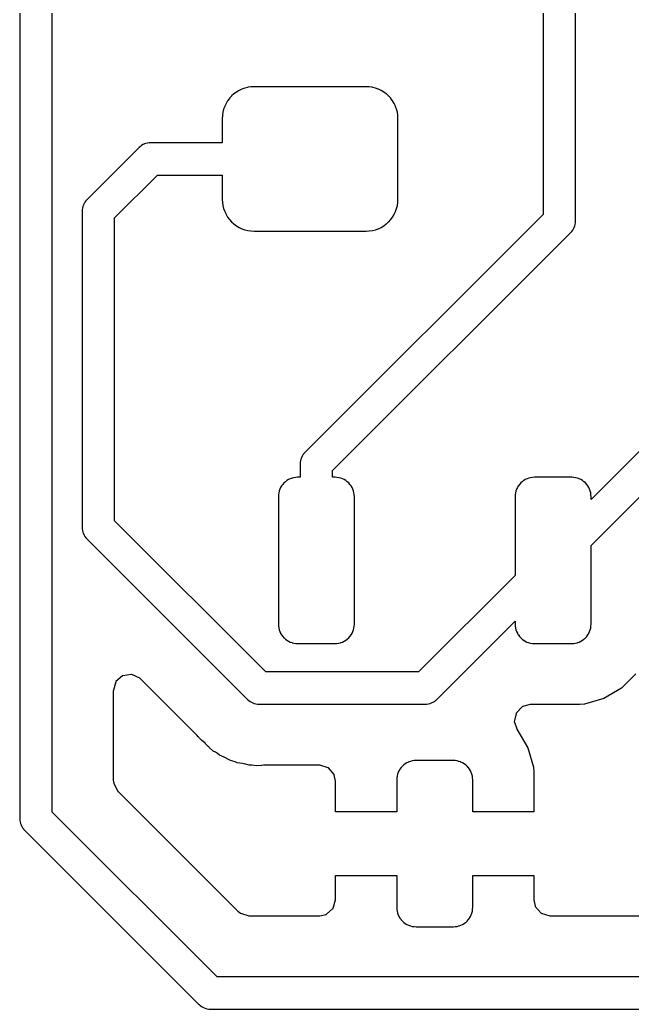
# Model space of a CAD drawing. Header units: metres. Extents: x 50 to 70, y -65 to -50.
# Drawn here: x 50.17 to 55.08, y -64.83 to -56.88 of the extents above; entities that cross this region are included whole.
import ezdxf

# ---------------------------------------------------------------- set-up
doc = ezdxf.new("R2010")
doc.units = ezdxf.units.M

msp = doc.modelspace()

# ---------------------------------------------------------------- linework, layer by layer
for points in [[(50.1699, -52.2), (50.1699, -63.3), (50.1699, -63.3001), (50.1699, -63.3002), (50.1705, -63.3125), (50.1706, -63.3126), (50.1706, -63.3127), (50.1706, -63.3129), (50.1706, -63.313), (50.1724, -63.3251), (50.1724, -63.3253), (50.1724, -63.3254), (50.1725, -63.3255), (50.1725, -63.3256), (50.1755, -63.3375), (50.1755, -63.3376), (50.1755, -63.3378), (50.1756, -63.3379), (50.1756, -63.338), (50.1797, -63.3495), (50.1798, -63.3497), (50.1798, -63.3498), (50.1799, -63.3499), (50.1799, -63.35), (50.1852, -63.3611), (50.1852, -63.3612), (50.1853, -63.3613), (50.1854, -63.3614), (50.1854, -63.3615), (50.1917, -63.3721), (50.1918, -63.3722), (50.1919, -63.3723), (50.1919, -63.3724), (50.192, -63.3725), (50.1993, -63.3823), (50.1994, -63.3824), (50.1995, -63.3825), (50.1995, -63.3826), (50.1996, -63.3827), (50.2079, -63.3918), (50.2079, -63.3919), (50.208, -63.392), (51.608, -64.792), (51.6081, -64.7921), (51.6082, -64.7921), (51.6173, -64.8004), (51.6174, -64.8005), (51.6175, -64.8005), (51.6176, -64.8006), (51.6177, -64.8007), (51.6275, -64.808), (51.6276, -64.8081), (51.6277, -64.8081), (51.6278, -64.8082), (51.6279, -64.8083), (51.6385, -64.8146), (51.6386, -64.8146), (51.6387, -64.8147), (51.6388, -64.8148), (51.6389, -64.8148), (51.65, -64.8201), (51.6501, -64.8201), (51.6502, -64.8202), (51.6503, -64.8202), (51.6505, -64.8203), (51.662, -64.8244), (51.6621, -64.8244), (51.6622, -64.8245), (51.6624, -64.8245), (51.6625, -64.8245), (51.6744, -64.8275), (51.6745, -64.8275), (51.6746, -64.8276), (51.6747, -64.8276), (51.6749, -64.8276), (51.687, -64.8294), (51.6871, -64.8294), (51.6873, -64.8294), (51.6874, -64.8294), (51.6875, -64.8295), (51.6998, -64.8301), (51.6999, -64.8301), (51.7, -64.8301), (56.1, -64.8301)], [(56.0461, -64.5699), (51.7539, -64.5699), (50.4301, -63.2461), (50.4301, -52.2539)], [(54.3699, -56.75), (54.3699, -58.4461), (52.458, -60.358), (52.4579, -60.3581), (52.4579, -60.3582), (52.4496, -60.3673), (52.4495, -60.3674), (52.4495, -60.3675), (52.4494, -60.3676), (52.4493, -60.3677), (52.442, -60.3775), (52.4419, -60.3776), (52.4419, -60.3777), (52.4418, -60.3778), (52.4417, -60.3779), (52.4354, -60.3885), (52.4354, -60.3886), (52.4353, -60.3887), (52.4352, -60.3888), (52.4352, -60.3889), (52.4299, -60.4), (52.4299, -60.4001), (52.4298, -60.4002), (52.4298, -60.4003), (52.4297, -60.4005), (52.4256, -60.412), (52.4256, -60.4121), (52.4255, -60.4122), (52.4255, -60.4124), (52.4255, -60.4125), (52.4225, -60.4244), (52.4225, -60.4245), (52.4224, -60.4246), (52.4224, -60.4247), (52.4224, -60.4249), (52.4206, -60.437), (52.4206, -60.4371), (52.4206, -60.4373), (52.4206, -60.4374), (52.4205, -60.4375), (52.4199, -60.4498), (52.4199, -60.4499), (52.4199, -60.45), (52.4199, -60.5575), (52.4, -60.5575), (52.3999, -60.5575), (52.3998, -60.5575), (52.3851, -60.5582), (52.3849, -60.5582), (52.3848, -60.5582), (52.3847, -60.5583), (52.3846, -60.5583), (52.37, -60.5604), (52.3699, -60.5605), (52.3698, -60.5605), (52.3696, -60.5605), (52.3695, -60.5605), (52.3552, -60.5641), (52.3551, -60.5641), (52.355, -60.5642), (52.3549, -60.5642), (52.3548, -60.5643), (52.3409, -60.5692), (52.3408, -60.5693), (52.3407, -60.5693), (52.3406, -60.5693), (52.3405, -60.5694), (52.3272, -60.5757), (52.327, -60.5757), (52.3269, -60.5758), (52.3268, -60.5759), (52.3267, -60.5759), (52.3141, -60.5835), (52.314, -60.5836), (52.3139, -60.5836), (52.3138, -60.5837), (52.3137, -60.5838), (52.3019, -60.5925), (52.3018, -60.5926), (52.3017, -60.5927), (52.3016, -60.5928), (52.3015, -60.5928), (52.2906, -60.6027), (52.2905, -60.6028), (52.2904, -60.6029), (52.2903, -60.603), (52.2902, -60.6031), (52.2803, -60.614), (52.2803, -60.6141), (52.2802, -60.6142), (52.2801, -60.6143), (52.28, -60.6144), (52.2713, -60.6262), (52.2712, -60.6263), (52.2711, -60.6264), (52.2711, -60.6265), (52.271, -60.6266), (52.2634, -60.6392), (52.2634, -60.6393), (52.2633, -60.6394), (52.2632, -60.6395), (52.2632, -60.6397), (52.2569, -60.653), (52.2568, -60.6531), (52.2568, -60.6532), (52.2568, -60.6533), (52.2567, -60.6534), (52.2518, -60.6673), (52.2517, -60.6674), (52.2517, -60.6675), (52.2516, -60.6676), (52.2516, -60.6677), (52.248, -60.682), (52.248, -60.6821), (52.248, -60.6823), (52.248, -60.6824), (52.2479, -60.6825), (52.2458, -60.6971), (52.2458, -60.6972), (52.2457, -60.6973), (52.2457, -60.6974), (52.2457, -60.6976), (52.245, -60.7123), (52.245, -60.7124), (52.245, -60.7125), (52.245, -61.7375), (52.245, -61.7376), (52.245, -61.7377), (52.2457, -61.7524), (52.2457, -61.7526), (52.2457, -61.7527), (52.2458, -61.7528), (52.2458, -61.7529), (52.2479, -61.7675), (52.248, -61.7676), (52.248, -61.7677), (52.248, -61.7679), (52.248, -61.768), (52.2516, -61.7823), (52.2516, -61.7824), (52.2517, -61.7825), (52.2517, -61.7826), (52.2518, -61.7827), (52.2567, -61.7966), (52.2568, -61.7967), (52.2568, -61.7968), (52.2568, -61.7969), (52.2569, -61.797), (52.2632, -61.8103), (52.2632, -61.8105), (52.2633, -61.8106), (52.2634, -61.8107), (52.2634, -61.8108), (52.271, -61.8234), (52.2711, -61.8235), (52.2711, -61.8236), (52.2712, -61.8237), (52.2713, -61.8238), (52.28, -61.8356), (52.2801, -61.8357), (52.2802, -61.8358), (52.2803, -61.8359), (52.2803, -61.836), (52.2902, -61.8469), (52.2903, -61.847), (52.2904, -61.8471), (52.2905, -61.8472), (52.2906, -61.8473), (52.3015, -61.8572), (52.3016, -61.8572), (52.3017, -61.8573), (52.3018, -61.8574), (52.3019, -61.8575), (52.3137, -61.8662), (52.3138, -61.8663), (52.3139, -61.8664), (52.314, -61.8664), (52.3141, -61.8665), (52.3267, -61.8741), (52.3268, -61.8741), (52.3269, -61.8742), (52.327, -61.8743), (52.3272, -61.8743), (52.3405, -61.8806), (52.3406, -61.8807), (52.3407, -61.8807), (52.3408, -61.8807), (52.3409, -61.8808), (52.3548, -61.8857), (52.3549, -61.8858)], [(52.3549, -61.8858), (52.355, -61.8858), (52.3551, -61.8859), (52.3552, -61.8859), (52.3695, -61.8895), (52.3696, -61.8895), (52.3698, -61.8895), (52.3699, -61.8895), (52.37, -61.8896), (52.3846, -61.8917), (52.3847, -61.8917), (52.3848, -61.8918), (52.3849, -61.8918), (52.3851, -61.8918), (52.3998, -61.8925), (52.3999, -61.8925), (52.4, -61.8925), (52.7, -61.8925), (52.7001, -61.8925), (52.7002, -61.8925), (52.7149, -61.8918), (52.7151, -61.8918), (52.7152, -61.8918), (52.7153, -61.8917), (52.7154, -61.8917), (52.73, -61.8896), (52.7301, -61.8895), (52.7302, -61.8895), (52.7304, -61.8895), (52.7305, -61.8895), (52.7448, -61.8859), (52.7449, -61.8859), (52.745, -61.8858), (52.7451, -61.8858), (52.7452, -61.8857), (52.7591, -61.8808), (52.7592, -61.8807), (52.7593, -61.8807), (52.7594, -61.8807), (52.7595, -61.8806), (52.7728, -61.8743), (52.773, -61.8743), (52.7731, -61.8742), (52.7732, -61.8741), (52.7733, -61.8741), (52.7859, -61.8665), (52.786, -61.8664), (52.7861, -61.8664), (52.7862, -61.8663), (52.7863, -61.8662), (52.7981, -61.8575), (52.7982, -61.8574), (52.7983, -61.8573), (52.7984, -61.8572), (52.7985, -61.8572), (52.8094, -61.8473), (52.8095, -61.8472), (52.8096, -61.8471), (52.8097, -61.847), (52.8098, -61.8469), (52.8197, -61.836), (52.8197, -61.8359), (52.8198, -61.8358), (52.8199, -61.8357), (52.82, -61.8356), (52.8287, -61.8238), (52.8288, -61.8237), (52.8289, -61.8236), (52.8289, -61.8235), (52.829, -61.8234), (52.8366, -61.8108), (52.8366, -61.8107), (52.8367, -61.8106), (52.8368, -61.8105), (52.8368, -61.8103), (52.8431, -61.797), (52.8432, -61.7969), (52.8432, -61.7968), (52.8432, -61.7967), (52.8433, -61.7966), (52.8482, -61.7827), (52.8483, -61.7826), (52.8483, -61.7825), (52.8484, -61.7824), (52.8484, -61.7823), (52.852, -61.768), (52.852, -61.7679), (52.852, -61.7677), (52.852, -61.7676), (52.8521, -61.7675), (52.8542, -61.7529), (52.8542, -61.7528), (52.8543, -61.7527), (52.8543, -61.7526), (52.8543, -61.7524), (52.855, -61.7377), (52.855, -61.7376), (52.855, -61.7375), (52.855, -60.7125), (52.855, -60.7124), (52.855, -60.7123), (52.8543, -60.6976), (52.8543, -60.6974), (52.8543, -60.6973), (52.8542, -60.6972), (52.8542, -60.6971), (52.8521, -60.6825), (52.852, -60.6824), (52.852, -60.6823), (52.852, -60.6821), (52.852, -60.682), (52.8484, -60.6677), (52.8484, -60.6676), (52.8483, -60.6675), (52.8483, -60.6674), (52.8482, -60.6673), (52.8433, -60.6534), (52.8432, -60.6533), (52.8432, -60.6532), (52.8432, -60.6531), (52.8431, -60.653), (52.8368, -60.6397), (52.8368, -60.6395), (52.8367, -60.6394), (52.8366, -60.6393), (52.8366, -60.6392), (52.829, -60.6266), (52.8289, -60.6265), (52.8289, -60.6264), (52.8288, -60.6263), (52.8287, -60.6262), (52.82, -60.6144), (52.8199, -60.6143), (52.8198, -60.6142), (52.8197, -60.6141), (52.8197, -60.614), (52.8098, -60.6031), (52.8097, -60.603), (52.8096, -60.6029), (52.8095, -60.6028), (52.8094, -60.6027), (52.7985, -60.5928), (52.7984, -60.5928), (52.7983, -60.5927), (52.7982, -60.5926), (52.7981, -60.5925), (52.7863, -60.5838), (52.7862, -60.5837), (52.7861, -60.5836), (52.786, -60.5836), (52.7859, -60.5835), (52.7733, -60.5759), (52.7732, -60.5759), (52.7731, -60.5758), (52.773, -60.5757), (52.7728, -60.5757), (52.7595, -60.5694), (52.7594, -60.5693), (52.7593, -60.5693), (52.7592, -60.5693), (52.7591, -60.5692), (52.7452, -60.5643), (52.7451, -60.5642), (52.745, -60.5642), (52.7449, -60.5641), (52.7448, -60.5641), (52.7305, -60.5605), (52.7304, -60.5605), (52.7302, -60.5605), (52.7301, -60.5605), (52.73, -60.5604), (52.7154, -60.5583), (52.7153, -60.5583), (52.7152, -60.5582), (52.7151, -60.5582), (52.7149, -60.5582), (52.7002, -60.5575), (52.7001, -60.5575), (52.7, -60.5575), (52.6801, -60.5575), (52.6801, -60.5039), (54.592, -58.592), (54.5921, -58.5919), (54.5921, -58.5918), (54.6004, -58.5827), (54.6005, -58.5826), (54.6005, -58.5825), (54.6006, -58.5824), (54.6007, -58.5823), (54.608, -58.5725), (54.6081, -58.5724), (54.6081, -58.5723), (54.6082, -58.5722), (54.6083, -58.5721), (54.6146, -58.5615), (54.6146, -58.5614), (54.6147, -58.5613), (54.6148, -58.5612), (54.6148, -58.5611), (54.6201, -58.55), (54.6201, -58.5499), (54.6202, -58.5498), (54.6202, -58.5497), (54.6203, -58.5495), (54.6244, -58.538), (54.6244, -58.5379), (54.6245, -58.5378), (54.6245, -58.5376), (54.6245, -58.5375), (54.6275, -58.5256), (54.6275, -58.5255), (54.6276, -58.5254), (54.6276, -58.5253), (54.6276, -58.5251), (54.6294, -58.513), (54.6294, -58.5129), (54.6294, -58.5127), (54.6294, -58.5126), (54.6295, -58.5125), (54.6301, -58.5002), (54.6301, -58.5001), (54.6301, -58.5), (54.6301, -56.8039)], [(55.833, -59.658), (54.755, -60.7361), (54.755, -60.7125), (54.755, -60.7124), (54.755, -60.7123), (54.7543, -60.6976), (54.7543, -60.6974), (54.7543, -60.6973), (54.7542, -60.6972), (54.7542, -60.6971), (54.7521, -60.6825), (54.752, -60.6824), (54.752, -60.6823), (54.752, -60.6821), (54.752, -60.682), (54.7484, -60.6677), (54.7484, -60.6676), (54.7483, -60.6675), (54.7483, -60.6674), (54.7482, -60.6673), (54.7433, -60.6534), (54.7432, -60.6533), (54.7432, -60.6532), (54.7432, -60.6531), (54.7431, -60.653), (54.7368, -60.6397), (54.7368, -60.6395), (54.7367, -60.6394), (54.7366, -60.6393), (54.7366, -60.6392), (54.729, -60.6266), (54.7289, -60.6265), (54.7289, -60.6264), (54.7288, -60.6263), (54.7287, -60.6262), (54.72, -60.6144), (54.7199, -60.6143), (54.7198, -60.6142), (54.7197, -60.6141), (54.7197, -60.614), (54.7098, -60.6031), (54.7097, -60.603), (54.7096, -60.6029), (54.7095, -60.6028), (54.7094, -60.6027), (54.6985, -60.5928), (54.6984, -60.5928), (54.6983, -60.5927), (54.6982, -60.5926), (54.6981, -60.5925), (54.6863, -60.5838), (54.6862, -60.5837), (54.6861, -60.5836), (54.686, -60.5836), (54.6859, -60.5835), (54.6733, -60.5759), (54.6732, -60.5759), (54.6731, -60.5758), (54.673, -60.5757), (54.6728, -60.5757), (54.6595, -60.5694), (54.6594, -60.5693), (54.6593, -60.5693), (54.6592, -60.5693), (54.6591, -60.5692), (54.6452, -60.5643), (54.6451, -60.5642), (54.645, -60.5642), (54.6449, -60.5641), (54.6448, -60.5641), (54.6305, -60.5605), (54.6304, -60.5605), (54.6302, -60.5605), (54.6301, -60.5605), (54.63, -60.5604), (54.6154, -60.5583), (54.6153, -60.5583), (54.6152, -60.5582), (54.6151, -60.5582), (54.6149, -60.5582), (54.6002, -60.5575), (54.6001, -60.5575), (54.6, -60.5575), (54.3, -60.5575), (54.2999, -60.5575), (54.2998, -60.5575), (54.2851, -60.5582), (54.2849, -60.5582), (54.2848, -60.5582), (54.2847, -60.5583), (54.2846, -60.5583), (54.27, -60.5604), (54.2699, -60.5605), (54.2698, -60.5605), (54.2696, -60.5605), (54.2695, -60.5605), (54.2552, -60.5641), (54.2551, -60.5641), (54.255, -60.5642), (54.2549, -60.5642), (54.2548, -60.5643), (54.2409, -60.5692), (54.2408, -60.5693), (54.2407, -60.5693), (54.2406, -60.5693), (54.2405, -60.5694), (54.2272, -60.5757), (54.227, -60.5757), (54.2269, -60.5758), (54.2268, -60.5759), (54.2267, -60.5759), (54.2141, -60.5835), (54.214, -60.5836), (54.2139, -60.5836), (54.2138, -60.5837), (54.2137, -60.5838), (54.2019, -60.5925), (54.2018, -60.5926), (54.2017, -60.5927), (54.2016, -60.5928), (54.2015, -60.5928), (54.1906, -60.6027), (54.1905, -60.6028), (54.1904, -60.6029), (54.1903, -60.603), (54.1902, -60.6031), (54.1803, -60.614), (54.1803, -60.6141), (54.1802, -60.6142), (54.1801, -60.6143), (54.18, -60.6144), (54.1713, -60.6262), (54.1712, -60.6263), (54.1711, -60.6264), (54.1711, -60.6265), (54.171, -60.6266), (54.1634, -60.6392), (54.1634, -60.6393), (54.1633, -60.6394), (54.1632, -60.6395), (54.1632, -60.6397), (54.1569, -60.653), (54.1568, -60.6531), (54.1568, -60.6532), (54.1568, -60.6533), (54.1567, -60.6534), (54.1518, -60.6673), (54.1517, -60.6674), (54.1517, -60.6675), (54.1516, -60.6676), (54.1516, -60.6677), (54.148, -60.682), (54.148, -60.6821), (54.148, -60.6823), (54.148, -60.6824), (54.1479, -60.6825), (54.1458, -60.6971), (54.1458, -60.6972), (54.1457, -60.6973), (54.1457, -60.6974), (54.1457, -60.6976), (54.145, -60.7123), (54.145, -60.7124), (54.145, -60.7125), (54.145, -61.3461), (53.3711, -62.1199), (52.1439, -62.1199), (50.9301, -60.9061), (50.9301, -58.4739), (51.2739, -58.1301), (51.795, -58.1301), (51.795, -58.325), (51.795, -58.3251), (51.795, -58.3252), (51.7962, -58.3497), (51.7962, -58.3499), (51.7962, -58.35), (51.7962, -58.3501), (51.7963, -58.3502), (51.7999, -58.3745), (51.7999, -58.3746), (51.7999, -58.3747), (51.7999, -58.3749), (51.8, -58.375), (51.8059, -58.3988), (51.8059, -58.3989), (51.806, -58.399), (51.806, -58.3991), (51.8061, -58.3993), (51.8143, -58.4224), (51.8144, -58.4225), (51.8144, -58.4226), (51.8145, -58.4227), (51.8145, -58.4228), (51.825, -58.445), (51.8251, -58.4451), (51.8251, -58.4452), (51.8252, -58.4453), (51.8252, -58.4454), (51.8378, -58.4665), (51.8379, -58.4666), (51.838, -58.4667), (51.838, -58.4668), (51.8381, -58.4669), (51.8527, -58.4866), (51.8528, -58.4867), (51.8529, -58.4868), (51.853, -58.4869), (51.853, -58.487), (51.8695, -58.5051), (51.8696, -58.5052), (51.8697, -58.5053), (51.8698, -58.5054), (51.8699, -58.5055), (51.888, -58.522), (51.8881, -58.522), (51.8882, -58.5221), (51.8883, -58.5222), (51.8884, -58.5223), (51.9081, -58.5369), (51.9082, -58.537), (51.9083, -58.537), (51.9084, -58.5371), (51.9085, -58.5372), (51.9296, -58.5498), (51.9297, -58.5498), (51.9298, -58.5499), (51.9299, -58.5499), (51.93, -58.55), (51.9522, -58.5605), (51.9523, -58.5605), (51.9524, -58.5606), (51.9525, -58.5606), (51.9526, -58.5607), (51.9757, -58.5689), (51.9759, -58.569), (51.976, -58.569), (51.9761, -58.5691), (51.9762, -58.5691), (52, -58.575), (52.0001, -58.5751), (52.0003, -58.5751), (52.0004, -58.5751), (52.0005, -58.5751), (52.0248, -58.5787), (52.0249, -58.5788), (52.025, -58.5788), (52.0251, -58.5788), (52.0253, -58.5788), (52.0498, -58.58), (52.0499, -58.58), (52.05, -58.58), (52.95, -58.58), (52.9501, -58.58), (52.9502, -58.58), (52.9747, -58.5788), (52.9749, -58.5788), (52.975, -58.5788), (52.9751, -58.5788), (52.9752, -58.5787), (52.9995, -58.5751), (52.9996, -58.5751), (52.9997, -58.5751), (52.9999, -58.5751), (53, -58.575), (53.0238, -58.5691), (53.0239, -58.5691), (53.024, -58.569), (53.0241, -58.569), (53.0243, -58.5689), (53.0474, -58.5607), (53.0475, -58.5606), (53.0476, -58.5606), (53.0477, -58.5605), (53.0478, -58.5605), (53.07, -58.55), (53.0701, -58.5499), (53.0702, -58.5499), (53.0703, -58.5498), (53.0704, -58.5498), (53.0915, -58.5372), (53.0916, -58.5371), (53.0917, -58.537), (53.0918, -58.537), (53.0919, -58.5369), (53.1116, -58.5223), (53.1117, -58.5222), (53.1118, -58.5221), (53.1119, -58.522), (53.112, -58.522), (53.1301, -58.5055), (53.1302, -58.5054), (53.1303, -58.5053), (53.1304, -58.5052), (53.1305, -58.5051), (53.147, -58.487), (53.147, -58.4869), (53.1471, -58.4868), (53.1472, -58.4867), (53.1473, -58.4866), (53.1619, -58.4669), (53.162, -58.4668), (53.162, -58.4667), (53.1621, -58.4666), (53.1622, -58.4665), (53.1748, -58.4454), (53.1748, -58.4453), (53.1749, -58.4452), (53.1749, -58.4451), (53.175, -58.445), (53.1855, -58.4228), (53.1855, -58.4227), (53.1856, -58.4226), (53.1856, -58.4225), (53.1857, -58.4224), (53.1939, -58.3993), (53.194, -58.3991), (53.194, -58.399), (53.1941, -58.3989), (53.1941, -58.3988), (53.2, -58.375), (53.2001, -58.3749), (53.2001, -58.3747), (53.2001, -58.3746), (53.2001, -58.3745), (53.2037, -58.3502), (53.2038, -58.3501), (53.2038, -58.35), (53.2038, -58.3499), (53.2038, -58.3497), (53.205, -58.3252), (53.205, -58.3251), (53.205, -58.325), (53.205, -57.675), (53.205, -57.6749), (53.205, -57.6748), (53.2038, -57.6503), (53.2038, -57.6501), (53.2038, -57.65), (53.2038, -57.6499), (53.2037, -57.6498), (53.2001, -57.6255), (53.2001, -57.6254), (53.2001, -57.6253), (53.2001, -57.6251), (53.2, -57.625), (53.1941, -57.6012), (53.1941, -57.6011), (53.194, -57.601), (53.194, -57.6009), (53.1939, -57.6007), (53.1857, -57.5776), (53.1856, -57.5775), (53.1856, -57.5774), (53.1855, -57.5773), (53.1855, -57.5772), (53.175, -57.555), (53.1749, -57.5549), (53.1749, -57.5548), (53.1748, -57.5547), (53.1748, -57.5546), (53.1622, -57.5335), (53.1621, -57.5334), (53.162, -57.5333), (53.162, -57.5332), (53.1619, -57.5331), (53.1473, -57.5134), (53.1472, -57.5133), (53.1471, -57.5132), (53.147, -57.5131), (53.147, -57.513), (53.1305, -57.4949), (53.1304, -57.4948), (53.1303, -57.4947), (53.1302, -57.4946), (53.1301, -57.4945), (53.112, -57.478), (53.1119, -57.478), (53.1118, -57.4779), (53.1117, -57.4778), (53.1116, -57.4777), (53.0919, -57.4631), (53.0918, -57.463), (53.0917, -57.463), (53.0916, -57.4629), (53.0915, -57.4628), (53.0704, -57.4502), (53.0703, -57.4502), (53.0702, -57.4501), (53.0701, -57.4501), (53.07, -57.45), (53.0478, -57.4395), (53.0477, -57.4395), (53.0476, -57.4394), (53.0475, -57.4394), (53.0474, -57.4393), (53.0243, -57.4311), (53.0241, -57.431), (53.024, -57.431), (53.0239, -57.4309), (53.0238, -57.4309), (53, -57.425), (52.9999, -57.4249), (52.9997, -57.4249), (52.9996, -57.4249), (52.9995, -57.4249), (52.9752, -57.4213), (52.9751, -57.4212), (52.975, -57.4212), (52.9749, -57.4212), (52.9747, -57.4212), (52.9502, -57.42), (52.9501, -57.42), (52.95, -57.42), (52.05, -57.42), (52.0499, -57.42), (52.0498, -57.42), (52.0253, -57.4212), (52.0251, -57.4212), (52.025, -57.4212), (52.0249, -57.4212), (52.0248, -57.4213), (52.0005, -57.4249), (52.0004, -57.4249), (52.0003, -57.4249), (52.0001, -57.4249), (52, -57.425), (51.9762, -57.4309), (51.9761, -57.4309), (51.976, -57.431), (51.9759, -57.431), (51.9757, -57.4311), (51.9526, -57.4393), (51.9525, -57.4394), (51.9524, -57.4394), (51.9523, -57.4395), (51.9522, -57.4395), (51.93, -57.45), (51.9299, -57.4501), (51.9298, -57.4501), (51.9297, -57.4502), (51.9296, -57.4502), (51.9085, -57.4628), (51.9084, -57.4629), (51.9083, -57.463), (51.9082, -57.463), (51.9081, -57.4631), (51.8884, -57.4777), (51.8883, -57.4778), (51.8882, -57.4779), (51.8881, -57.478), (51.888, -57.478), (51.8699, -57.4945), (51.8698, -57.4946), (51.8697, -57.4947), (51.8696, -57.4948), (51.8695, -57.4949), (51.853, -57.513), (51.853, -57.5131), (51.8529, -57.5132), (51.8528, -57.5133), (51.8527, -57.5134), (51.8381, -57.5331), (51.838, -57.5332), (51.838, -57.5333), (51.8379, -57.5334), (51.8378, -57.5335), (51.8252, -57.5546), (51.8252, -57.5547), (51.8251, -57.5548), (51.8251, -57.5549), (51.825, -57.555), (51.8145, -57.5772), (51.8145, -57.5773), (51.8144, -57.5774), (51.8144, -57.5775), (51.8143, -57.5776), (51.8061, -57.6007), (51.806, -57.6009), (51.806, -57.601), (51.8059, -57.6011), (51.8059, -57.6012), (51.8, -57.625), (51.7999, -57.6251), (51.7999, -57.6253), (51.7999, -57.6254), (51.7999, -57.6255), (51.7963, -57.6498), (51.7962, -57.6499), (51.7962, -57.65), (51.7962, -57.6501), (51.7962, -57.6503), (51.795, -57.6748), (51.795, -57.6749), (51.795, -57.675), (51.795, -57.8699), (51.22, -57.8699), (51.2199, -57.8699), (51.2198, -57.8699), (51.2075, -57.8705), (51.2074, -57.8706), (51.2073, -57.8706), (51.2071, -57.8706), (51.207, -57.8706), (51.1949, -57.8724), (51.1947, -57.8724), (51.1946, -57.8724), (51.1945, -57.8725), (51.1944, -57.8725), (51.1825, -57.8755), (51.1824, -57.8755), (51.1822, -57.8755), (51.1821, -57.8756), (51.182, -57.8756), (51.1705, -57.8797), (51.1703, -57.8798), (51.1702, -57.8798), (51.1701, -57.8799), (51.17, -57.8799), (51.1589, -57.8852), (51.1588, -57.8852), (51.1587, -57.8853), (51.1586, -57.8854), (51.1585, -57.8854), (51.1479, -57.8917), (51.1478, -57.8918), (51.1477, -57.8919), (51.1476, -57.8919), (51.1475, -57.892), (51.1377, -57.8993), (51.1376, -57.8994), (51.1375, -57.8995), (51.1374, -57.8995), (51.1373, -57.8996), (51.1282, -57.9079), (51.1281, -57.9079), (51.128, -57.908), (50.708, -58.328), (50.7079, -58.3281), (50.7079, -58.3282), (50.6996, -58.3373), (50.6995, -58.3374), (50.6995, -58.3375), (50.6994, -58.3376), (50.6993, -58.3377), (50.692, -58.3475), (50.6919, -58.3476), (50.6919, -58.3477), (50.6918, -58.3478), (50.6917, -58.3479), (50.6854, -58.3585), (50.6854, -58.3586), (50.6853, -58.3587), (50.6852, -58.3588), (50.6852, -58.3589), (50.6799, -58.37), (50.6799, -58.3701), (50.6798, -58.3702), (50.6798, -58.3703), (50.6797, -58.3705), (50.6756, -58.382), (50.6756, -58.3821), (50.6755, -58.3822), (50.6755, -58.3824), (50.6755, -58.3825), (50.6725, -58.3944), (50.6725, -58.3945), (50.6724, -58.3946), (50.6724, -58.3947), (50.6724, -58.3949), (50.6706, -58.407), (50.6706, -58.4071), (50.6706, -58.4073), (50.6706, -58.4074), (50.6705, -58.4075)], [(50.6705, -58.4075), (50.6699, -58.4198), (50.6699, -58.4199), (50.6699, -58.42), (50.6699, -60.96), (50.6699, -60.9601), (50.6699, -60.9602), (50.6705, -60.9725), (50.6706, -60.9726), (50.6706, -60.9727), (50.6706, -60.9729), (50.6706, -60.973), (50.6724, -60.9851), (50.6724, -60.9853), (50.6724, -60.9854), (50.6725, -60.9855), (50.6725, -60.9856), (50.6755, -60.9975), (50.6755, -60.9976), (50.6755, -60.9978), (50.6756, -60.9979), (50.6756, -60.998), (50.6797, -61.0095), (50.6798, -61.0097), (50.6798, -61.0098), (50.6799, -61.0099), (50.6799, -61.01), (50.6852, -61.0211), (50.6852, -61.0212), (50.6853, -61.0213), (50.6854, -61.0214), (50.6854, -61.0215), (50.6917, -61.0321), (50.6918, -61.0322), (50.6919, -61.0323), (50.6919, -61.0324), (50.692, -61.0325), (50.6993, -61.0423), (50.6994, -61.0424), (50.6995, -61.0425), (50.6995, -61.0426), (50.6996, -61.0427), (50.7079, -61.0518), (50.7079, -61.0519), (50.708, -61.052), (51.998, -62.342), (51.9981, -62.3421), (51.9982, -62.3421), (52.0073, -62.3504), (52.0074, -62.3505), (52.0075, -62.3505), (52.0076, -62.3506), (52.0077, -62.3507), (52.0175, -62.358), (52.0176, -62.3581), (52.0177, -62.3581), (52.0178, -62.3582), (52.0179, -62.3583), (52.0285, -62.3646), (52.0286, -62.3646), (52.0287, -62.3647), (52.0288, -62.3648), (52.0289, -62.3648), (52.04, -62.3701), (52.0401, -62.3701), (52.0402, -62.3702), (52.0403, -62.3702), (52.0405, -62.3703), (52.052, -62.3744), (52.0521, -62.3744), (52.0522, -62.3745), (52.0524, -62.3745), (52.0525, -62.3745), (52.0644, -62.3775), (52.0645, -62.3775), (52.0646, -62.3776), (52.0647, -62.3776), (52.0649, -62.3776), (52.077, -62.3794), (52.0771, -62.3794), (52.0773, -62.3794), (52.0774, -62.3794), (52.0775, -62.3795), (52.0898, -62.3801), (52.0899, -62.3801), (52.09, -62.3801), (53.425, -62.3801), (53.4251, -62.3801), (53.4252, -62.3801), (53.4375, -62.3795), (53.4376, -62.3794), (53.4377, -62.3794), (53.4379, -62.3794), (53.438, -62.3794), (53.4501, -62.3776), (53.4503, -62.3776), (53.4504, -62.3776), (53.4505, -62.3775), (53.4506, -62.3775), (53.4625, -62.3745), (53.4626, -62.3745), (53.4628, -62.3745), (53.4629, -62.3744), (53.463, -62.3744), (53.4745, -62.3703), (53.4747, -62.3702), (53.4748, -62.3702), (53.4749, -62.3701), (53.475, -62.3701), (53.4861, -62.3648), (53.4862, -62.3648), (53.4863, -62.3647), (53.4864, -62.3646), (53.4865, -62.3646), (53.4971, -62.3583), (53.4972, -62.3582), (53.4973, -62.3581), (53.4974, -62.3581), (53.4975, -62.358), (53.5073, -62.3507), (53.5074, -62.3506), (53.5075, -62.3505), (53.5076, -62.3505), (53.5077, -62.3504), (53.5168, -62.3421), (53.5169, -62.3421), (53.517, -62.342), (54.145, -61.7139), (54.145, -61.7375), (54.145, -61.7376), (54.145, -61.7377), (54.1457, -61.7524), (54.1457, -61.7526), (54.1457, -61.7527), (54.1458, -61.7528), (54.1458, -61.7529), (54.1479, -61.7675), (54.148, -61.7676), (54.148, -61.7677), (54.148, -61.7679), (54.148, -61.768), (54.1516, -61.7823), (54.1516, -61.7824), (54.1517, -61.7825), (54.1517, -61.7826), (54.1518, -61.7827), (54.1567, -61.7966), (54.1568, -61.7967), (54.1568, -61.7968), (54.1568, -61.7969), (54.1569, -61.797), (54.1632, -61.8103), (54.1632, -61.8105), (54.1633, -61.8106), (54.1634, -61.8107), (54.1634, -61.8108), (54.171, -61.8234), (54.1711, -61.8235), (54.1711, -61.8236), (54.1712, -61.8237), (54.1713, -61.8238), (54.18, -61.8356), (54.1801, -61.8357), (54.1802, -61.8358), (54.1803, -61.8359), (54.1803, -61.836), (54.1902, -61.8469), (54.1903, -61.847), (54.1904, -61.8471), (54.1905, -61.8472), (54.1906, -61.8473), (54.2015, -61.8572), (54.2016, -61.8572), (54.2017, -61.8573), (54.2018, -61.8574), (54.2019, -61.8575), (54.2137, -61.8662), (54.2138, -61.8663), (54.2139, -61.8664), (54.214, -61.8664), (54.2141, -61.8665), (54.2267, -61.8741), (54.2268, -61.8741), (54.2269, -61.8742), (54.227, -61.8743), (54.2272, -61.8743), (54.2405, -61.8806), (54.2406, -61.8807), (54.2407, -61.8807), (54.2408, -61.8807), (54.2409, -61.8808), (54.2548, -61.8857), (54.2549, -61.8858), (54.255, -61.8858), (54.2551, -61.8859), (54.2552, -61.8859), (54.2695, -61.8895), (54.2696, -61.8895), (54.2698, -61.8895), (54.2699, -61.8895), (54.27, -61.8896), (54.2846, -61.8917), (54.2847, -61.8917), (54.2848, -61.8918), (54.2849, -61.8918), (54.2851, -61.8918), (54.2998, -61.8925), (54.2999, -61.8925), (54.3, -61.8925), (54.6, -61.8925), (54.6001, -61.8925), (54.6002, -61.8925), (54.6149, -61.8918), (54.6151, -61.8918), (54.6152, -61.8918), (54.6153, -61.8917), (54.6154, -61.8917), (54.63, -61.8896), (54.6301, -61.8895), (54.6302, -61.8895), (54.6304, -61.8895), (54.6305, -61.8895), (54.6448, -61.8859), (54.6449, -61.8859), (54.645, -61.8858), (54.6451, -61.8858), (54.6452, -61.8857), (54.6591, -61.8808), (54.6592, -61.8807), (54.6593, -61.8807), (54.6594, -61.8807), (54.6595, -61.8806), (54.6728, -61.8743), (54.673, -61.8743), (54.6731, -61.8742), (54.6732, -61.8741), (54.6733, -61.8741), (54.6859, -61.8665), (54.686, -61.8664), (54.6861, -61.8664), (54.6862, -61.8663), (54.6863, -61.8662), (54.6981, -61.8575), (54.6982, -61.8574), (54.6983, -61.8573), (54.6984, -61.8572), (54.6985, -61.8572), (54.7094, -61.8473), (54.7095, -61.8472), (54.7096, -61.8471), (54.7097, -61.847), (54.7098, -61.8469), (54.7197, -61.836), (54.7197, -61.8359), (54.7198, -61.8358), (54.7199, -61.8357), (54.72, -61.8356), (54.7287, -61.8238), (54.7288, -61.8237), (54.7289, -61.8236), (54.7289, -61.8235), (54.729, -61.8234), (54.7366, -61.8108), (54.7366, -61.8107), (54.7367, -61.8106), (54.7368, -61.8105), (54.7368, -61.8103), (54.7431, -61.797), (54.7432, -61.7969), (54.7432, -61.7968), (54.7432, -61.7967), (54.7433, -61.7966), (54.7482, -61.7827), (54.7483, -61.7826), (54.7483, -61.7825), (54.7484, -61.7824), (54.7484, -61.7823), (54.752, -61.768), (54.752, -61.7679), (54.752, -61.7677), (54.752, -61.7676), (54.7521, -61.7675), (54.7542, -61.7529), (54.7542, -61.7528), (54.7543, -61.7527), (54.7543, -61.7526), (54.7543, -61.7524), (54.755, -61.7377), (54.755, -61.7376), (54.755, -61.7375), (54.755, -61.1039), (55.9789, -59.8801)], [(55.1141, -62.1363), (54.9988, -62.2516), (54.8584, -62.3346), (54.7486, -62.3665), (54.7017, -62.3802), (54.6655, -62.383), (54.2673, -62.383), (54.2671, -62.383), (54.267, -62.383), (54.2669, -62.383), (54.2668, -62.383), (54.2667, -62.383), (54.2666, -62.383), (54.2664, -62.3831), (54.2663, -62.3831), (54.2662, -62.3831), (54.2661, -62.3831), (54.266, -62.3832), (54.2047, -62.3994), (54.2046, -62.3994), (54.2045, -62.3994), (54.2044, -62.3995), (54.2042, -62.3995), (54.2041, -62.3996), (54.204, -62.3996), (54.2039, -62.3997), (54.2038, -62.3997), (54.2037, -62.3998), (54.2036, -62.3998), (54.2035, -62.3999), (54.2033, -62.3999), (54.2032, -62.4), (54.2031, -62.4001), (54.203, -62.4002), (54.2029, -62.4002), (54.2028, -62.4003), (54.2027, -62.4004), (54.2027, -62.4005), (54.2026, -62.4005), (54.2025, -62.4006), (54.2024, -62.4007), (54.1538, -62.451), (54.1537, -62.4511), (54.1537, -62.4511), (54.1536, -62.4512), (54.1535, -62.4513), (54.1534, -62.4514), (54.1534, -62.4515), (54.1533, -62.4516), (54.1532, -62.4517), (54.1532, -62.4518), (54.1531, -62.452), (54.153, -62.4521), (54.153, -62.4522), (54.1529, -62.4523), (54.1529, -62.4524), (54.1528, -62.4525), (54.1528, -62.4526), (54.1527, -62.4527), (54.1527, -62.4529), (54.1526, -62.453), (54.1526, -62.4531), (54.1526, -62.4532), (54.1526, -62.4533), (54.1525, -62.4535), (54.1388, -62.522), (54.1388, -62.5221), (54.1388, -62.5222), (54.1388, -62.5223), (54.1388, -62.5225), (54.1388, -62.5226), (54.1387, -62.5227), (54.1387, -62.5228), (54.1387, -62.523), (54.1387, -62.5231), (54.1387, -62.5232), (54.1388, -62.5233), (54.1388, -62.5235), (54.1388, -62.5236), (54.1388, -62.5237), (54.1388, -62.5238), (54.1388, -62.5239), (54.1389, -62.5241), (54.1389, -62.5242), (54.1389, -62.5243), (54.139, -62.5244), (54.139, -62.5245), (54.139, -62.5247), (54.1391, -62.5248), (54.1594, -62.5766), (54.1594, -62.5766), (54.1594, -62.5767), (54.1593, -62.5768), (54.1593, -62.577), (54.1592, -62.5771), (54.1592, -62.5772), (54.1591, -62.5773), (54.1591, -62.5774), (54.159, -62.5775), (54.159, -62.5776), (54.1589, -62.5777), (54.1589, -62.5779), (54.1589, -62.578), (54.1588, -62.5781), (54.1588, -62.5782), (54.1588, -62.5783), (54.1588, -62.5785), (54.1588, -62.5786), (54.1587, -62.5787), (54.1587, -62.5788), (54.1587, -62.579), (54.1587, -62.5791), (54.1587, -62.5792), (54.1587, -62.5793), (54.1587, -62.5794), (54.1587, -62.5796), (54.1587, -62.5797), (54.1587, -62.5798), (54.1588, -62.5799), (54.1588, -62.5801), (54.1588, -62.5802), (54.1588, -62.5803), (54.1589, -62.5804), (54.1589, -62.5805), (54.1589, -62.5807), (54.159, -62.5808), (54.159, -62.5809), (54.159, -62.581), (54.1591, -62.5811), (54.1591, -62.5812), (54.1592, -62.5813), (54.1592, -62.5815), (54.1593, -62.5816), (54.1593, -62.5817), (54.1594, -62.5818), (54.2467, -62.7293), (54.2922, -62.8859), (54.295, -62.9221), (54.295, -63.245), (53.805, -63.245), (53.805, -62.9875), (53.805, -62.9874), (53.805, -62.9873), (53.8043, -62.9726), (53.8043, -62.9724), (53.8043, -62.9723), (53.8042, -62.9722), (53.8042, -62.9721), (53.8021, -62.9575), (53.802, -62.9574), (53.802, -62.9573), (53.802, -62.9571), (53.802, -62.957), (53.7984, -62.9427), (53.7984, -62.9426), (53.7983, -62.9425), (53.7983, -62.9424), (53.7982, -62.9423), (53.7933, -62.9284), (53.7932, -62.9283), (53.7932, -62.9282), (53.7932, -62.9281), (53.7931, -62.928), (53.7868, -62.9147), (53.7868, -62.9145), (53.7867, -62.9144), (53.7866, -62.9143), (53.7866, -62.9142), (53.779, -62.9016), (53.7789, -62.9015), (53.7789, -62.9014), (53.7788, -62.9013), (53.7787, -62.9012), (53.77, -62.8894), (53.7699, -62.8893), (53.7698, -62.8892), (53.7697, -62.8891), (53.7697, -62.889), (53.7598, -62.8781), (53.7597, -62.878), (53.7596, -62.8779), (53.7595, -62.8778), (53.7594, -62.8777), (53.7485, -62.8678), (53.7484, -62.8678), (53.7483, -62.8677), (53.7482, -62.8676), (53.7481, -62.8675), (53.7363, -62.8588), (53.7362, -62.8587), (53.7361, -62.8586), (53.736, -62.8586), (53.7359, -62.8585), (53.7233, -62.8509), (53.7232, -62.8509), (53.7231, -62.8508), (53.723, -62.8507), (53.7228, -62.8507), (53.7095, -62.8444), (53.7094, -62.8443), (53.7093, -62.8443), (53.7092, -62.8443), (53.7091, -62.8442), (53.6952, -62.8393), (53.6951, -62.8392), (53.695, -62.8392), (53.6949, -62.8391), (53.6948, -62.8391), (53.6805, -62.8355), (53.6804, -62.8355), (53.6802, -62.8355), (53.6801, -62.8355), (53.68, -62.8354), (53.6654, -62.8333), (53.6653, -62.8333), (53.6652, -62.8332), (53.6651, -62.8332), (53.6649, -62.8332), (53.6502, -62.8325), (53.6501, -62.8325), (53.65, -62.8325), (53.35, -62.8325), (53.3499, -62.8325), (53.3498, -62.8325), (53.3351, -62.8332), (53.3349, -62.8332), (53.3348, -62.8332), (53.3347, -62.8333), (53.3346, -62.8333), (53.32, -62.8354), (53.3199, -62.8355), (53.3198, -62.8355), (53.3196, -62.8355), (53.3195, -62.8355), (53.3052, -62.8391), (53.3051, -62.8391), (53.305, -62.8392), (53.3049, -62.8392), (53.3048, -62.8393), (53.2909, -62.8442), (53.2908, -62.8443), (53.2907, -62.8443), (53.2906, -62.8443), (53.2905, -62.8444), (53.2772, -62.8507), (53.277, -62.8507), (53.2769, -62.8508), (53.2768, -62.8509), (53.2767, -62.8509), (53.2641, -62.8585), (53.264, -62.8586), (53.2639, -62.8586), (53.2638, -62.8587), (53.2637, -62.8588), (53.2519, -62.8675), (53.2518, -62.8676), (53.2517, -62.8677), (53.2516, -62.8678), (53.2515, -62.8678), (53.2406, -62.8777), (53.2405, -62.8778), (53.2404, -62.8779), (53.2403, -62.878), (53.2402, -62.8781), (53.2303, -62.889), (53.2303, -62.8891), (53.2302, -62.8892), (53.2301, -62.8893), (53.23, -62.8894), (53.2213, -62.9012), (53.2212, -62.9013), (53.2211, -62.9014), (53.2211, -62.9015), (53.221, -62.9016), (53.2134, -62.9142), (53.2134, -62.9143), (53.2133, -62.9144), (53.2132, -62.9145), (53.2132, -62.9147), (53.2069, -62.928), (53.2068, -62.9281), (53.2068, -62.9282), (53.2068, -62.9283), (53.2067, -62.9284), (53.2018, -62.9423), (53.2017, -62.9424), (53.2017, -62.9425), (53.2016, -62.9426), (53.2016, -62.9427), (53.198, -62.957), (53.198, -62.9571), (53.198, -62.9573), (53.198, -62.9574), (53.1979, -62.9575), (53.1958, -62.9721), (53.1958, -62.9722), (53.1957, -62.9723), (53.1957, -62.9724), (53.1957, -62.9726), (53.195, -62.9873), (53.195, -62.9874), (53.195, -62.9875), (53.195, -63.245), (52.705, -63.245), (52.705, -62.9995), (52.705, -62.9994), (52.705, -62.9993), (52.705, -62.9991), (52.705, -62.999), (52.705, -62.9989), (52.7049, -62.9988), (52.7049, -62.9987), (52.7049, -62.9986), (52.7049, -62.9984), (52.6937, -62.9469), (52.6937, -62.9468), (52.6936, -62.9467), (52.6936, -62.9466), (52.6935, -62.9464), (52.6935, -62.9463), (52.6935, -62.9462), (52.6934, -62.9461), (52.6934, -62.946), (52.6933, -62.9459), (52.6933, -62.9458), (52.6932, -62.9456), (52.6931, -62.9455), (52.6931, -62.9454), (52.693, -62.9453), (52.693, -62.9452), (52.6929, -62.9451), (52.6928, -62.945), (52.6927, -62.9449), (52.6927, -62.9448), (52.6926, -62.9447), (52.6468, -62.8919), (52.6467, -62.8918), (52.6467, -62.8917), (52.6466, -62.8916), (52.6465, -62.8916), (52.6464, -62.8915), (52.6463, -62.8914), (52.6462, -62.8913), (52.6461, -62.8912), (52.646, -62.8912), (52.6459, -62.8911), (52.6458, -62.891), (52.6457, -62.8909), (52.6456, -62.8909), (52.6455, -62.8908), (52.6454, -62.8908), (52.6453, -62.8907), (52.6451, -62.8906), (52.645, -62.8906), (52.6449, -62.8906), (52.6448, -62.8905), (52.6447, -62.8905), (52.6446, -62.8904), (52.6444, -62.8904), (52.5774, -62.8707), (52.5773, -62.8707), (52.5772, -62.8706), (52.5771, -62.8706), (52.5769, -62.8706), (52.5768, -62.8706), (52.5767, -62.8706), (52.5766, -62.8705), (52.5765, -62.8705), (52.5764, -62.8705), (52.5762, -62.8705), (52.5761, -62.8705), (52.576, -62.8705), (52.1253, -62.8705), (52.1252, -62.8705), (52.1251, -62.8705), (52.1134, -62.8711), (52.1133, -62.8711), (52.1132, -62.8711), (52.1105, -62.8713), (52.0704, -62.8751), (52.0512, -62.8721), (52.0511, -62.8721), (52.0509, -62.8721), (52.0508, -62.872), (52.0314, -62.8705), (52.0313, -62.8705), (52.0311, -62.8705), (52.031, -62.8705), (52.0116, -62.8705), (51.9699, -62.8598), (51.9698, -62.8598), (51.9697, -62.8597), (51.9583, -62.8574), (51.9581, -62.8574), (51.958, -62.8573), (51.9155, -62.8506), (51.8977, -62.8429), (51.8976, -62.8428), (51.8975, -62.8428), (51.8973, -62.8428), (51.8789, -62.8364), (51.8788, -62.8364), (51.8787, -62.8364), (51.8786, -62.8363), (51.8598, -62.8315), (51.8446, -62.8232), (51.822, -62.8108), (51.8219, -62.8107), (51.8218, -62.8107), (51.8114, -62.8055), (51.8112, -62.8055), (51.8111, -62.8054), (51.7716, -62.7883), (51.7563, -62.7764), (51.7562, -62.7764), (51.7561, -62.7763), (51.756, -62.7762), (51.7397, -62.7655), (51.7396, -62.7655), (51.7395, -62.7654), (51.7394, -62.7653), (51.7224, -62.756), (51.691, -62.7265), (51.6909, -62.7264), (51.6908, -62.7264), (51.6819, -62.7188), (51.6819, -62.7187), (51.6818, -62.7186), (51.6788, -62.7164), (51.6596, -62.6971), (51.6595, -62.697), (51.6567, -62.6943), (51.6566, -62.6943), (51.6285, -62.6678), (51.6079, -62.6484), (51.6031, -62.6427), (51.603, -62.6426), (51.6029, -62.6425), (51.6029, -62.6424), (51.6028, -62.6423), (51.6027, -62.6422), (51.6026, -62.6422), (51.6025, -62.6421), (51.6024, -62.642), (51.6023, -62.6419), (51.6022, -62.6418), (51.6021, -62.6418), (51.602, -62.6417), (51.6019, -62.6416), (51.6019, -62.6416), (51.5931, -62.6307), (51.593, -62.6306), (51.5929, -62.6305), (51.5928, -62.6304), (51.5927, -62.6303), (51.3848, -62.4224), (51.1407, -62.1782), (51.1406, -62.1781), (51.1341, -62.1721), (51.134, -62.172), (51.1339, -62.1719), (51.1338, -62.1718), (51.1337, -62.1718), (51.1336, -62.1717), (51.1335, -62.1716), (51.1334, -62.1715), (51.1333, -62.1715), (51.1332, -62.1714), (51.1331, -62.1714), (51.133, -62.1713), (51.1329, -62.1712), (51.1328, -62.1712), (51.0692, -62.1422), (51.0691, -62.1421), (51.069, -62.1421), (51.0689, -62.142), (51.0688, -62.142), (51.0686, -62.1419), (51.0685, -62.1419), (51.0684, -62.1419), (51.0683, -62.1418), (51.0682, -62.1418), (51.068, -62.1418), (51.0679, -62.1418), (51.0678, -62.1418), (51.0677, -62.1417), (51.0676, -62.1417), (51.0674, -62.1417), (51.0673, -62.1417), (51.0672, -62.1417), (51.0671, -62.1417), (51.0669, -62.1417), (51.0668, -62.1417), (51.0667, -62.1417), (51.0666, -62.1417), (51.0664, -62.1418), (50.9973, -62.1517), (50.9972, -62.1517), (50.997, -62.1518), (50.9969, -62.1518), (50.9968, -62.1518), (50.9967, -62.1518), (50.9966, -62.1519), (50.9964, -62.1519), (50.9963, -62.1519), (50.9962, -62.152), (50.9961, -62.152), (50.996, -62.1521), (50.9959, -62.1521), (50.9957, -62.1522), (50.9956, -62.1522), (50.9955, -62.1523), (50.9954, -62.1524), (50.9953, -62.1524), (50.9952, -62.1525), (50.9951, -62.1526), (50.995, -62.1526), (50.9949, -62.1527), (50.9948, -62.1528), (50.9947, -62.1529), (50.9419, -62.1986), (50.9418, -62.1987), (50.9417, -62.1988), (50.9416, -62.1989), (50.9416, -62.199), (50.9415, -62.1991), (50.9414, -62.1992), (50.9413, -62.1993), (50.9412, -62.1994), (50.9412, -62.1995), (50.9411, -62.1996), (50.941, -62.1997), (50.9409, -62.1998), (50.9409, -62.1999), (50.9408, -62.2), (50.9408, -62.2001), (50.9407, -62.2002), (50.9406, -62.2003), (50.9406, -62.2004), (50.9406, -62.2005), (50.9405, -62.2007), (50.9405, -62.2008), (50.9404, -62.2009), (50.9404, -62.201), (50.9207, -62.268), (50.9207, -62.2682), (50.9206, -62.2683), (50.9206, -62.2684), (50.9206, -62.2685), (50.9206, -62.2686), (50.9206, -62.2687), (50.9205, -62.2689), (50.9205, -62.269), (50.9205, -62.2691), (50.9205, -62.2692), (50.9205, -62.2693), (50.9205, -62.2695), (50.9205, -62.9895), (50.9205, -62.9897), (50.9205, -62.9898), (50.9205, -62.9899), (50.9205, -62.9901), (50.9234, -63.0164), (50.9234, -63.0166), (50.9234, -63.0167), (50.9234, -63.0168), (50.9234, -63.0169), (50.9235, -63.017), (50.9235, -63.0172), (50.9235, -63.0173), (50.9236, -63.0174), (50.9236, -63.0175), (50.9236, -63.0176), (50.9237, -63.0177), (50.9237, -63.0179), (50.9238, -63.018), (50.9238, -63.0181), (50.9239, -63.0182), (50.9239, -63.0183), (50.9574, -63.0796), (50.9575, -63.0797), (50.9575, -63.0798), (50.9576, -63.0799), (50.9577, -63.08), (50.9577, -63.0801), (50.9578, -63.0802), (50.9579, -63.0803), (50.958, -63.0804), (50.958, -63.0805), (50.9581, -63.0806), (50.9582, -63.0807), (50.9583, -63.0808), (51.9192, -64.0417), (51.9193, -64.0418), (51.9194, -64.0419), (51.9195, -64.042), (51.9196, -64.0421), (51.9403, -64.0587), (51.9404, -64.0588), (51.9405, -64.0589), (51.9406, -64.0589), (51.9407, -64.059), (51.9408, -64.0591), (51.9409, -64.0591), (51.941, -64.0592), (51.9411, -64.0592), (51.9412, -64.0593), (51.9413, -64.0594), (51.9414, -64.0594), (51.9415, -64.0595), (51.9417, -64.0595), (51.9418, -64.0595), (51.9419, -64.0596), (51.942, -64.0596), (52.009, -64.0793), (52.0092, -64.0793), (52.0093, -64.0794), (52.0094, -64.0794), (52.0095, -64.0794), (52.0096, -64.0794), (52.0097, -64.0794), (52.0099, -64.0795), (52.01, -64.0795), (52.0101, -64.0795), (52.0102, -64.0795), (52.0103, -64.0795), (52.0105, -64.0795), (52.576, -64.0795), (52.5761, -64.0795), (52.5762, -64.0795), (52.5764, -64.0795), (52.5765, -64.0795), (52.5766, -64.0795), (52.5767, -64.0794), (52.5768, -64.0794), (52.5769, -64.0794), (52.5771, -64.0794), (52.6286, -64.0682), (52.6287, -64.0682), (52.6288, -64.0681), (52.6289, -64.0681), (52.6291, -64.068), (52.6292, -64.068), (52.6293, -64.068), (52.6294, -64.0679), (52.6295, -64.0679), (52.6296, -64.0678), (52.6297, -64.0678), (52.6299, -64.0677), (52.63, -64.0676), (52.6301, -64.0676), (52.6302, -64.0675), (52.6303, -64.0675), (52.6304, -64.0674), (52.6305, -64.0673), (52.6306, -64.0672), (52.6307, -64.0672), (52.6308, -64.0671), (52.6836, -64.0213), (52.6837, -64.0212), (52.6838, -64.0212), (52.6839, -64.0211), (52.6839, -64.021), (52.684, -64.0209), (52.6841, -64.0208), (52.6842, -64.0207), (52.6843, -64.0206), (52.6843, -64.0205), (52.6844, -64.0204), (52.6845, -64.0203), (52.6846, -64.0202), (52.6846, -64.0201), (52.6847, -64.02), (52.6847, -64.0199), (52.6848, -64.0198), (52.6849, -64.0196), (52.6849, -64.0195), (52.6849, -64.0194), (52.685, -64.0193), (52.685, -64.0192), (52.6851, -64.0191), (52.6851, -64.0189), (52.7048, -63.9519), (52.7048, -63.9518), (52.7049, -63.9517), (52.7049, -63.9516), (52.7049, -63.9514), (52.7049, -63.9513), (52.7049, -63.9512), (52.705, -63.9511), (52.705, -63.951), (52.705, -63.9509), (52.705, -63.9507), (52.705, -63.9506), (52.705, -63.9505), (52.705, -63.755), (53.195, -63.755), (53.195, -64.0125), (53.195, -64.0126), (53.195, -64.0127), (53.1957, -64.0274), (53.1957, -64.0276), (53.1957, -64.0277), (53.1958, -64.0278), (53.1958, -64.0279), (53.1979, -64.0425), (53.198, -64.0426), (53.198, -64.0427), (53.198, -64.0429), (53.198, -64.043), (53.2016, -64.0573), (53.2016, -64.0574), (53.2017, -64.0575), (53.2017, -64.0576), (53.2018, -64.0577), (53.2067, -64.0716), (53.2068, -64.0717), (53.2068, -64.0718), (53.2068, -64.0719), (53.2069, -64.072), (53.2132, -64.0853), (53.2132, -64.0855), (53.2133, -64.0856), (53.2134, -64.0857), (53.2134, -64.0858), (53.221, -64.0984), (53.2211, -64.0985), (53.2211, -64.0986), (53.2212, -64.0987), (53.2213, -64.0988), (53.23, -64.1106), (53.2301, -64.1107), (53.2302, -64.1108), (53.2303, -64.1109), (53.2303, -64.111), (53.2402, -64.1219), (53.2403, -64.122), (53.2404, -64.1221), (53.2405, -64.1222), (53.2406, -64.1223), (53.2515, -64.1322), (53.2516, -64.1322), (53.2517, -64.1323), (53.2518, -64.1324), (53.2519, -64.1325), (53.2637, -64.1412), (53.2638, -64.1413), (53.2639, -64.1414), (53.264, -64.1414), (53.2641, -64.1415), (53.2767, -64.1491), (53.2768, -64.1491), (53.2769, -64.1492), (53.277, -64.1493), (53.2772, -64.1493), (53.2905, -64.1556), (53.2906, -64.1557), (53.2907, -64.1557), (53.2908, -64.1557), (53.2909, -64.1558), (53.3048, -64.1607), (53.3049, -64.1608), (53.305, -64.1608), (53.3051, -64.1609), (53.3052, -64.1609), (53.3195, -64.1645), (53.3196, -64.1645), (53.3198, -64.1645), (53.3199, -64.1645), (53.32, -64.1646), (53.3346, -64.1667), (53.3347, -64.1667), (53.3348, -64.1668), (53.3349, -64.1668), (53.3351, -64.1668), (53.3498, -64.1675), (53.3499, -64.1675), (53.35, -64.1675), (53.65, -64.1675), (53.6501, -64.1675), (53.6502, -64.1675), (53.6649, -64.1668), (53.6651, -64.1668), (53.6652, -64.1668), (53.6653, -64.1667), (53.6654, -64.1667), (53.68, -64.1646), (53.6801, -64.1645), (53.6802, -64.1645), (53.6804, -64.1645), (53.6805, -64.1645), (53.6948, -64.1609), (53.6949, -64.1609), (53.695, -64.1608), (53.6951, -64.1608), (53.6952, -64.1607), (53.7091, -64.1558), (53.7092, -64.1557), (53.7093, -64.1557), (53.7094, -64.1557), (53.7095, -64.1556), (53.7228, -64.1493), (53.723, -64.1493), (53.7231, -64.1492), (53.7232, -64.1491), (53.7233, -64.1491), (53.7359, -64.1415), (53.736, -64.1414), (53.7361, -64.1414), (53.7362, -64.1413), (53.7363, -64.1412), (53.7481, -64.1325), (53.7482, -64.1324), (53.7483, -64.1323), (53.7484, -64.1322), (53.7485, -64.1322), (53.7594, -64.1223), (53.7595, -64.1222), (53.7596, -64.1221), (53.7597, -64.122), (53.7598, -64.1219), (53.7697, -64.111), (53.7697, -64.1109), (53.7698, -64.1108), (53.7699, -64.1107), (53.77, -64.1106), (53.7787, -64.0988), (53.7788, -64.0987), (53.7789, -64.0986), (53.7789, -64.0985), (53.779, -64.0984), (53.7866, -64.0858), (53.7866, -64.0857), (53.7867, -64.0856), (53.7868, -64.0855), (53.7868, -64.0853), (53.7931, -64.072), (53.7932, -64.0719), (53.7932, -64.0718), (53.7932, -64.0717), (53.7933, -64.0716), (53.7982, -64.0577), (53.7983, -64.0576), (53.7983, -64.0575), (53.7984, -64.0574), (53.7984, -64.0573), (53.802, -64.043), (53.802, -64.0429), (53.802, -64.0427), (53.802, -64.0426), (53.8021, -64.0425), (53.8042, -64.0279), (53.8042, -64.0278), (53.8043, -64.0277), (53.8043, -64.0276), (53.8043, -64.0274), (53.805, -64.0127), (53.805, -64.0126), (53.805, -64.0125), (53.805, -63.755), (54.295, -63.755), (54.295, -63.9505), (54.295, -63.9506), (54.295, -63.9507), (54.295, -63.9509), (54.295, -63.951), (54.295, -63.9511), (54.2951, -63.9512), (54.2951, -63.9513), (54.2951, -63.9514), (54.2951, -63.9516), (54.3063, -64.0031), (54.3063, -64.0032), (54.3064, -64.0033), (54.3064, -64.0034), (54.3065, -64.0036), (54.3065, -64.0037), (54.3065, -64.0038), (54.3066, -64.0039), (54.3066, -64.004), (54.3067, -64.0041), (54.3067, -64.0042), (54.3068, -64.0044), (54.3069, -64.0045), (54.3069, -64.0046), (54.307, -64.0047), (54.307, -64.0048), (54.3071, -64.0049), (54.3072, -64.005), (54.3073, -64.0051), (54.3073, -64.0052), (54.3074, -64.0053), (54.3532, -64.0581), (54.3533, -64.0582), (54.3533, -64.0583), (54.3534, -64.0584), (54.3535, -64.0584), (54.3536, -64.0585), (54.3537, -64.0586), (54.3538, -64.0587), (54.3539, -64.0588), (54.354, -64.0588), (54.3541, -64.0589), (54.3542, -64.059), (54.3543, -64.0591), (54.3544, -64.0591), (54.3545, -64.0592), (54.3546, -64.0592), (54.3547, -64.0593), (54.3549, -64.0594), (54.355, -64.0594), (54.3551, -64.0594), (54.3552, -64.0595), (54.3553, -64.0595), (54.3554, -64.0596), (54.3556, -64.0596), (54.4226, -64.0793), (54.4227, -64.0793), (54.4228, -64.0794), (54.4229, -64.0794), (54.4231, -64.0794), (54.4232, -64.0794), (54.4233, -64.0794), (54.4234, -64.0795), (54.4235, -64.0795), (54.4236, -64.0795), (54.4238, -64.0795), (54.4239, -64.0795), (54.424, -64.0795), (55.7895, -64.0795)]]:
    msp.add_lwpolyline(points)

doc.saveas('drawing.dxf')
